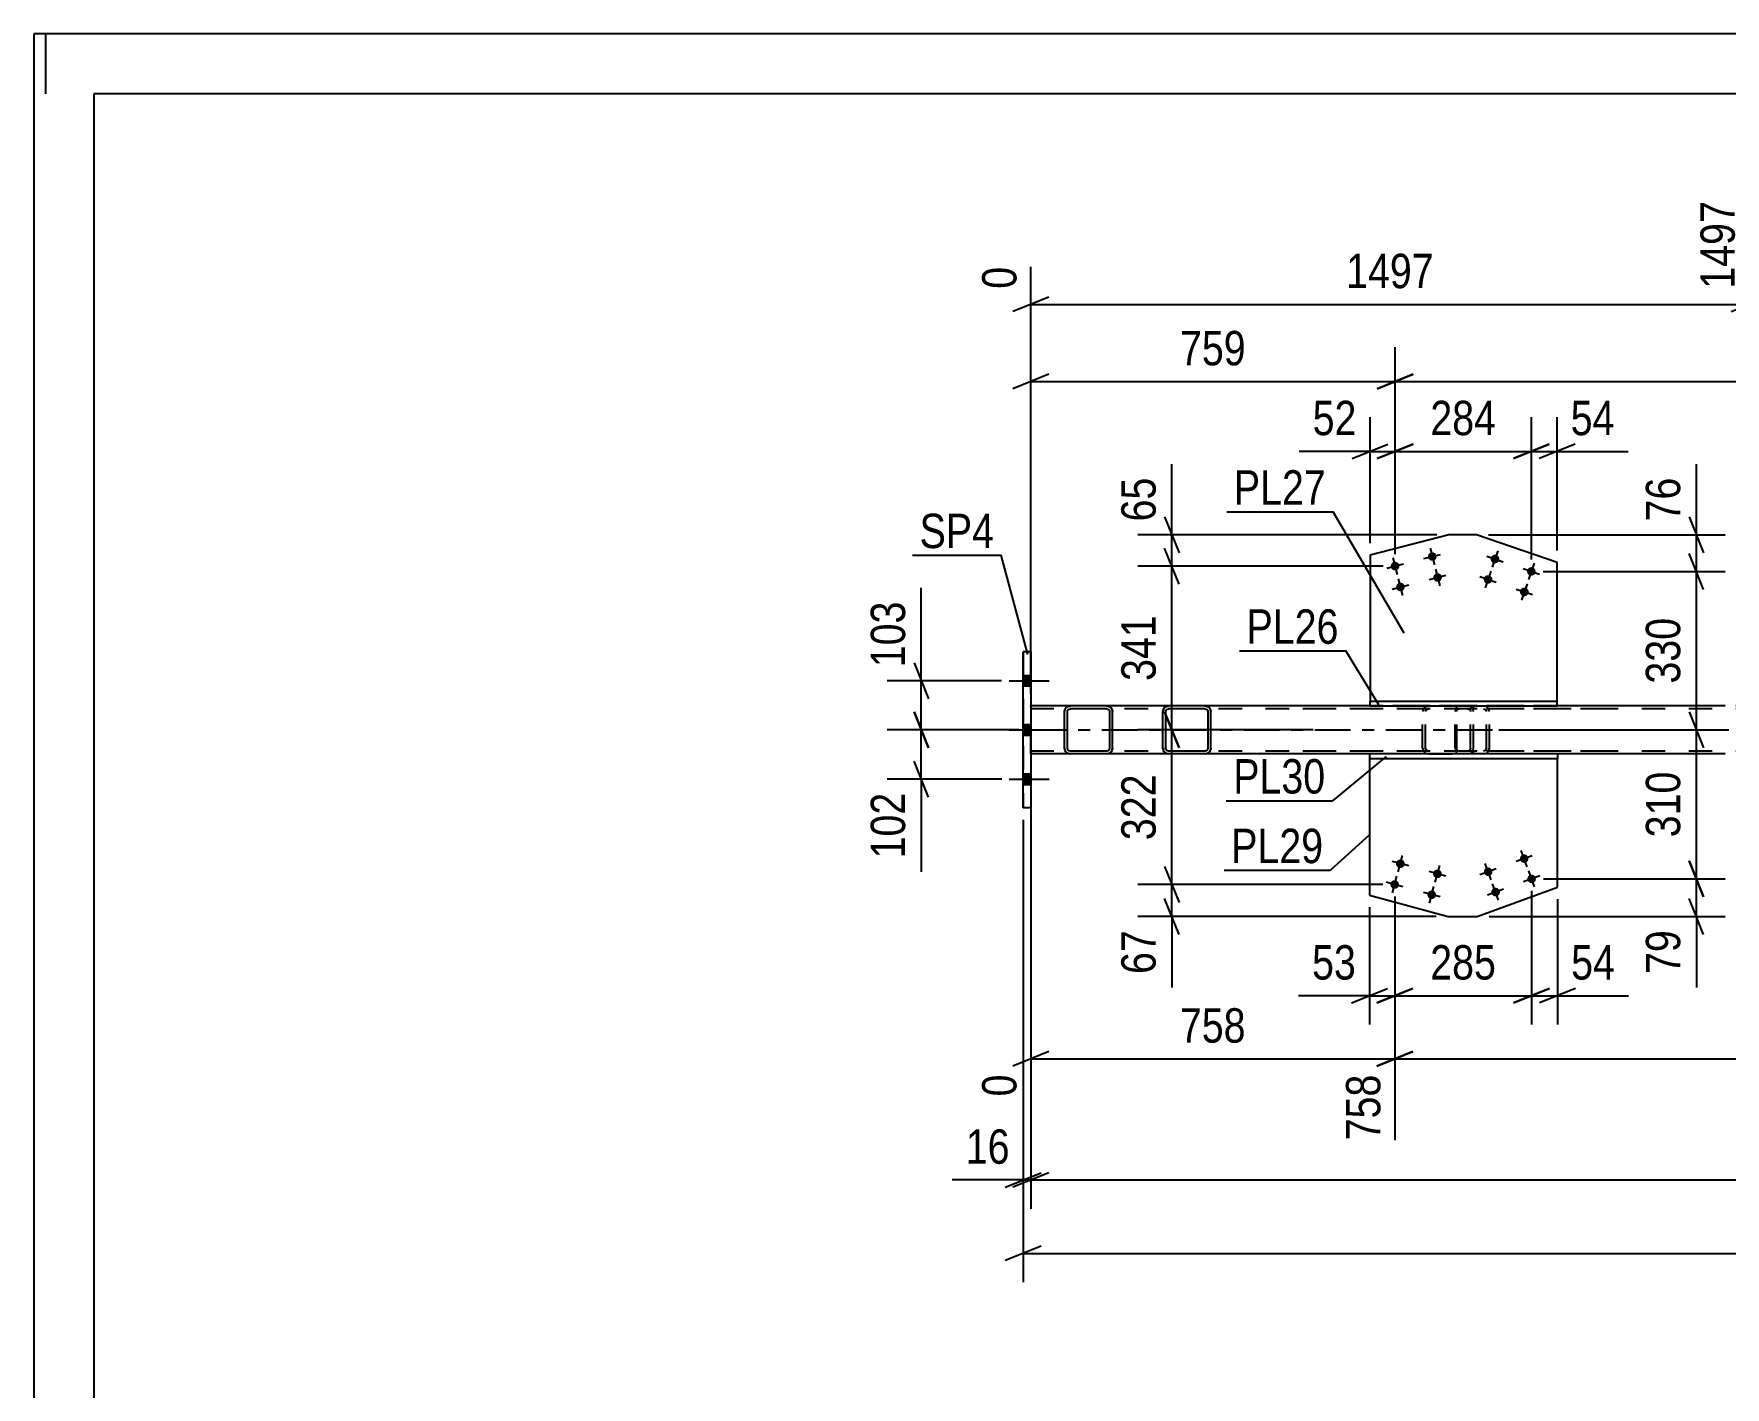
# Model space of a CAD drawing. Header units: millimetres. Extents: x 0 to 841, y 0 to 594.
# Drawn here: x 0 to 141, y 481.2 to 594 of the extents above; entities that cross this region are included whole.
import ezdxf

# ---------------------------------------------------------------- set-up
doc = ezdxf.new("R2010")
doc.units = ezdxf.units.MM
doc.linetypes.add('DXK_LINE_DOT2', pattern=[3.9198, 1.9599, -1.9599])
doc.linetypes.add('DXK_LINE_DOT3', pattern=[5.9187, 2.979, -0.9799, 0.9799, -0.9799])
doc.styles.add('Arial Narrow', font='ARIALN.TTF', dxfattribs={"height": 0.2})

# ---------------------------------------------------------------- blocks, each defined once
blk = doc.blocks.new('Unknown-389678698-1133 - 46257')
at = {"color": 5, "linetype": 'Continuous'}
for p, q in [((841, 594), (0, 594)), ((0, 594), (0, 0)), ((1, 589), (1, 594)), ((836, 589), (5, 589)), ((5, 589), (5, 5))]:
    blk.add_line(p, q, dxfattribs=at)
blk = doc.blocks.new('Bolt-389678698-6628 - 6591')
at = {"linetype": 'Continuous'}
for points in [[(113.84, 549.74, -1), (113.14, 549.56, -1)], [(116.94, 550.53, -1), (116.24, 550.36, -1)], [(117.38, 548.79, -1), (116.69, 548.61, -1)], [(114.28, 548, -1), (113.59, 547.82, -1)]]:
    blk.add_hatch(color=1, dxfattribs=at).paths.add_polyline_path(points)
at = {"color": 1, "linetype": 'Continuous'}
for p, q in [((113.31, 550.35), (113.67, 548.95)), ((115.89, 550.27), (117.29, 550.62)), ((116.41, 551.14), (116.77, 549.75)), ((112.79, 549.47), (114.19, 549.83)), ((113.76, 548.6), (114.11, 547.21)), ((116.34, 548.52), (117.73, 548.88)), ((116.86, 549.4), (117.21, 548)), ((113.24, 547.73), (114.63, 548.09))]:
    blk.add_line(p, q, dxfattribs=at)
blk = doc.blocks.new('Part-389678698-6800 - 6591')
at = {"color": 2, "linetype": 'Continuous'}
for p, q in [((83.12, 542.5), (82.48, 542.5)), ((82.48, 529.5), (82.48, 542.5)), ((83.12, 542.5), (83.12, 529.5)), ((83.12, 529.5), (82.48, 529.5))]:
    blk.add_line(p, q, dxfattribs=at)
at = {"color": 7, "linetype": 'DXK_LINE_DOT2'}
for p, q in [((82.48, 542.5), (82.48, 529.5)), ((83.12, 542.5), (83.12, 529.5))]:
    blk.add_line(p, q, dxfattribs=at)
blk = doc.blocks.new('Bolt-389678698-6625 - 6591')
at = {"linetype": 'Continuous'}
for points in [[(123.92, 525.15, -1), (124.59, 525.4, -1)], [(120.91, 524.06, -1), (121.59, 524.3, -1)], [(124.54, 523.46, -1), (125.21, 523.71, -1)], [(121.53, 522.37, -1), (122.21, 522.61, -1)]]:
    blk.add_hatch(color=1, dxfattribs=at).paths.add_polyline_path(points)
at = {"color": 1, "linetype": 'Continuous'}
for p, q in [((121.5, 523.5), (121, 524.86)), ((124.93, 525.52), (123.58, 525.03)), ((124.5, 524.6), (124.01, 525.95)), ((121.93, 524.43), (120.57, 523.93)), ((122.11, 521.81), (121.62, 523.17)), ((125.55, 523.83), (124.2, 523.34)), ((125.12, 522.91), (124.63, 524.26)), ((122.54, 522.74), (121.19, 522.24))]:
    blk.add_line(p, q, dxfattribs=at)
blk = doc.blocks.new('Part-389678698-6823 - 6591')
at = {"color": 7, "linetype": 'DXK_LINE_DOT2'}
for p, q in [((119.53, 538), (104.54, 538)), ((119.53, 537.76), (104.54, 537.76)), ((115.82, 537.69), (115.79, 537.52)), ((115.79, 534.48), (115.79, 537.52)), ((115.82, 537.7), (115.82, 537.69)), ((116.04, 537.52), (116.06, 537.61)), ((116.04, 534.48), (116.04, 537.52)), ((116.06, 537.61), (116.12, 537.69)), ((116.3, 538), (116.1, 537.96)), ((116.12, 537.69), (116.2, 537.74)), ((116.2, 537.74), (116.3, 537.76)), ((116.3, 538), (119.53, 538)), ((119.73, 537.96), (119.53, 538)), ((119.53, 537.76), (119.63, 537.74)), ((119.63, 537.74), (119.71, 537.69)), ((119.71, 537.69), (119.77, 537.61)), ((119.77, 537.61), (119.79, 537.52)), ((119.79, 534.48), (119.79, 537.52)), ((120.01, 537.69), (120, 537.7)), ((120.04, 537.52), (120.01, 537.69)), ((120.04, 534.48), (120.04, 537.52)), ((115.79, 534.48), (115.82, 534.3)), ((116.06, 534.39), (116.04, 534.48)), ((119.79, 534.48), (119.77, 534.39)), ((120, 534.3), (120.04, 534.48)), ((119.53, 534.24), (104.54, 534.24)), ((119.53, 534), (104.54, 534)), ((116.12, 534.31), (116.06, 534.39)), ((116.1, 534.04), (116.3, 534)), ((116.2, 534.26), (116.12, 534.31)), ((116.3, 534.24), (116.2, 534.26)), ((116.3, 534), (119.53, 534)), ((119.63, 534.26), (119.53, 534.24)), ((119.53, 534), (119.73, 534.04)), ((119.71, 534.31), (119.63, 534.26)), ((119.77, 534.39), (119.71, 534.31))]:
    blk.add_line(p, q, dxfattribs=at)
for centre, start, end in [((116.28, 537.5), 110.7584, 155.6801), ((119.55, 537.5), 24.32, 69.2417), ((116.28, 534.5), 204.32, 249.2417), ((119.55, 534.5), 290.7584, 335.6801)]:
    blk.add_arc(centre, 0.496, start, end, dxfattribs=at)
blk = doc.blocks.new('Bolt-389678698-6626 - 6591')
at = {"linetype": 'Continuous'}
for points in [[(113.58, 524.94, -1), (114.28, 524.75, -1)], [(113.11, 523.21, -1), (113.8, 523.02, -1)], [(116.67, 524.1, -1), (117.37, 523.91, -1)], [(116.2, 522.36, -1), (116.89, 522.17, -1)]]:
    blk.add_hatch(color=1, dxfattribs=at).paths.add_polyline_path(points)
at = {"color": 1, "linetype": 'Continuous'}
for p, q in [((114.63, 524.66), (113.24, 525.04)), ((113.74, 524.16), (114.12, 525.54)), ((116.83, 523.31), (117.21, 524.7)), ((114.15, 522.92), (112.76, 523.3)), ((113.27, 522.42), (113.65, 523.81)), ((117.71, 523.82), (116.32, 524.2)), ((117.24, 522.08), (115.85, 522.46)), ((116.35, 521.57), (116.73, 522.96))]:
    blk.add_line(p, q, dxfattribs=at)
blk = doc.blocks.new('Bolt-389678698-6627 - 6591')
at = {"linetype": 'Continuous'}
for points in [[(122.16, 550.12, -1), (121.48, 550.36, -1)], [(121.58, 548.42, -1), (120.9, 548.65, -1)], [(125.19, 549.09, -1), (124.51, 549.32, -1)], [(124.61, 547.38, -1), (123.92, 547.62, -1)]]:
    blk.add_hatch(color=1, dxfattribs=at).paths.add_polyline_path(points)
at = {"color": 1, "linetype": 'Continuous'}
for p, q in [((121.14, 550.47), (122.5, 550.01)), ((122.05, 550.92), (121.59, 549.56)), ((120.56, 548.77), (121.92, 548.3)), ((121.47, 549.22), (121, 547.85)), ((124.17, 549.44), (125.53, 548.97)), ((125.08, 549.89), (124.61, 548.52)), ((123.58, 547.73), (124.95, 547.27)), ((124.5, 548.18), (124.03, 546.82))]:
    blk.add_line(p, q, dxfattribs=at)
blk = doc.blocks.new('Part-389678698-6710 - 6591')
at = {"color": 2, "linetype": 'Continuous'}
for p, q in [((86.41, 538), (83.12, 538)), ((94.61, 538), (89.45, 538)), ((111.4, 538), (97.65, 538)), ((141.01, 538), (127, 538)), ((86.41, 534), (83.12, 534)), ((94.61, 534), (89.45, 534)), ((111.35, 534), (97.65, 534)), ((141.01, 534), (127.04, 534))]:
    blk.add_line(p, q, dxfattribs=at)
at = {"color": 7, "linetype": 'DXK_LINE_DOT2'}
for p, q in [((83.12, 538), (83.12, 538)), ((83.12, 538), (83.12, 534)), ((83.12, 534), (83.12, 538)), ((83.12, 538), (83.12, 538)), ((723.98, 537.76), (83.12, 537.76)), ((89.45, 538), (86.41, 538)), ((723.98, 538), (94.61, 538)), ((97.65, 538), (94.61, 538)), ((127, 538), (111.4, 538)), ((723.98, 534.24), (83.12, 534.24)), ((83.12, 534), (83.12, 534)), ((83.12, 534), (83.12, 534)), ((89.45, 534), (86.41, 534)), ((97.65, 534), (94.61, 534)), ((127.04, 534), (111.35, 534))]:
    blk.add_line(p, q, dxfattribs=at)
at = {"color": 7, "linetype": 'DXK_LINE_DOT3'}
blk.add_line((83.12, 536), (723.98, 536), dxfattribs=at)
blk = doc.blocks.new('Bolt-389678698-6635 - 6591')
at = {"linetype": 'Continuous'}
for points in [[(83.12, 539.66), (83.12, 540.54), (82.48, 540.54), (82.48, 539.66)], [(83.12, 539.66), (83.12, 540.54), (82.48, 540.54), (82.48, 539.66)], [(83.12, 539.66), (83.12, 540.54), (82.48, 540.54), (82.48, 539.66)], [(83.12, 535.56), (83.12, 536.44), (82.48, 536.44), (82.48, 535.56)], [(83.12, 535.56), (83.12, 536.44), (82.48, 536.44), (82.48, 535.56)], [(83.12, 531.46), (83.12, 532.34), (82.48, 532.34), (82.48, 531.46)], [(83.12, 531.46), (83.12, 532.34), (82.48, 532.34), (82.48, 531.46)], [(83.12, 531.46), (83.12, 532.34), (82.48, 532.34), (82.48, 531.46)]]:
    blk.add_hatch(color=1, dxfattribs=at).paths.add_polyline_path(points)
at = {"color": 1, "linetype": 'Continuous'}
for p, q in [((81.32, 540.1), (84.64, 540.1)), ((81.32, 540.1), (84.64, 540.1)), ((81.32, 540.1), (84.64, 540.1)), ((82.48, 540.54), (83.12, 540.54)), ((82.48, 540.54), (83.12, 540.54)), ((82.48, 540.54), (83.12, 540.54)), ((82.48, 539.66), (83.12, 539.66)), ((82.48, 539.66), (83.12, 539.66)), ((82.48, 539.66), (83.12, 539.66)), ((81.32, 536), (84.64, 536)), ((81.32, 536), (84.64, 536)), ((82.48, 536.44), (83.12, 536.44)), ((82.48, 536.44), (83.12, 536.44)), ((82.48, 535.56), (83.12, 535.56)), ((82.48, 535.56), (83.12, 535.56)), ((81.32, 531.9), (84.64, 531.9)), ((81.32, 531.9), (84.64, 531.9)), ((81.32, 531.9), (84.64, 531.9)), ((82.48, 532.34), (83.12, 532.34)), ((82.48, 532.34), (83.12, 532.34)), ((82.48, 532.34), (83.12, 532.34)), ((82.48, 531.46), (83.12, 531.46)), ((82.48, 531.46), (83.12, 531.46)), ((82.48, 531.46), (83.12, 531.46))]:
    blk.add_line(p, q, dxfattribs=at)
blk = doc.blocks.new('Part-389678698-6653 - 6591')
at = {"color": 2, "linetype": 'Continuous'}
for p, q in [((111.35, 533.6), (111.35, 522.24)), ((127.04, 522.89), (127.04, 533.6)), ((111.35, 522.24), (117.91, 520.44)), ((120.34, 520.44), (127.04, 522.89)), ((117.91, 520.44), (120.34, 520.44))]:
    blk.add_line(p, q, dxfattribs=at)
at = {"color": 7, "linetype": 'DXK_LINE_DOT2'}
blk.add_line((127.04, 533.6), (111.35, 533.6), dxfattribs=at)
blk = doc.blocks.new('Part-389678698-6658 - 6591')
at = {"color": 2, "linetype": 'Continuous'}
for p, q in [((117.98, 552.25), (111.4, 550.56)), ((120.27, 552.25), (117.98, 552.25)), ((127, 549.95), (120.27, 552.25)), ((111.4, 550.56), (111.4, 538.4)), ((127, 538.4), (127, 549.95))]:
    blk.add_line(p, q, dxfattribs=at)
at = {"color": 7, "linetype": 'DXK_LINE_DOT2'}
blk.add_line((111.4, 538.4), (127, 538.4), dxfattribs=at)
blk = doc.blocks.new('Part-389678698-6790 - 6591')
at = {"color": 2, "linetype": 'Continuous'}
for p, q in [((127.04, 534), (111.35, 534)), ((111.35, 534), (111.35, 533.6)), ((127.04, 533.6), (111.35, 533.6)), ((127.04, 534), (127.04, 533.6))]:
    blk.add_line(p, q, dxfattribs=at)
blk = doc.blocks.new('Part-389678698-6795 - 6591')
at = {"color": 2, "linetype": 'Continuous'}
for p, q in [((111.4, 538), (111.4, 538.4)), ((111.4, 538.4), (127, 538.4)), ((111.4, 538), (127, 538)), ((127, 538), (127, 538.4))]:
    blk.add_line(p, q, dxfattribs=at)
blk = doc.blocks.new('Part-389678698-6815 - 6591')
at = {"color": 7, "linetype": 'DXK_LINE_DOT2'}
for p, q in [((118.52, 537.7), (118.49, 537.52)), ((118.49, 534.48), (118.49, 537.52)), ((118.57, 537.86), (118.52, 537.7)), ((118.66, 537.96), (118.57, 537.86)), ((118.63, 537.52), (118.64, 537.61)), ((118.63, 534.48), (118.63, 537.52)), ((118.64, 537.61), (118.67, 537.69)), ((118.77, 538), (118.66, 537.96)), ((118.67, 537.69), (118.71, 537.74)), ((118.71, 537.74), (118.77, 537.76)), ((130.92, 538), (118.77, 538)), ((130.92, 537.76), (118.77, 537.76)), ((120.04, 537.76), (120.04, 538)), ((121.05, 537.96), (120.86, 538)), ((120.86, 537.76), (120.95, 537.74)), ((120.95, 537.74), (121.03, 537.69)), ((121.03, 537.69), (121.09, 537.61)), ((121.09, 537.61), (121.11, 537.52)), ((121.11, 534.48), (121.11, 537.52)), ((121.32, 537.69), (121.32, 537.7)), ((121.36, 537.52), (121.32, 537.69)), ((121.36, 534.48), (121.36, 537.52)), ((118.49, 534.48), (118.52, 534.3)), ((118.64, 534.39), (118.63, 534.48)), ((121.11, 534.48), (121.09, 534.39)), ((121.32, 534.3), (121.36, 534.48)), ((118.52, 534.3), (118.57, 534.14)), ((118.57, 534.14), (118.66, 534.04)), ((118.67, 534.31), (118.64, 534.39)), ((118.66, 534.04), (118.77, 534)), ((118.71, 534.26), (118.67, 534.31)), ((118.77, 534.24), (118.71, 534.26)), ((130.92, 534.24), (118.77, 534.24)), ((130.92, 534), (118.77, 534)), ((120.04, 534), (120.04, 534.24)), ((120.95, 534.26), (120.86, 534.24)), ((120.86, 534), (121.05, 534.04)), ((121.03, 534.31), (120.95, 534.26)), ((121.09, 534.39), (121.03, 534.31))]:
    blk.add_line(p, q, dxfattribs=at)
for centre, start, end in [((120.87, 537.5), 23.8495, 68.8059), ((120.87, 534.49), 291.1941, 336.1506)]:
    blk.add_arc(centre, 0.492, start, end, dxfattribs=at)
blk = doc.blocks.new('Part-389678698-37350 - 6591')
at = {"color": 2, "linetype": 'Continuous'}
for p, q in [((94.17, 537.7), (94.13, 537.52)), ((94.13, 534.48), (94.13, 537.52)), ((94.37, 537.52), (94.39, 537.61)), ((94.37, 534.48), (94.37, 537.52)), ((94.39, 537.61), (94.44, 537.69)), ((94.61, 538), (94.43, 537.96)), ((94.44, 537.69), (94.52, 537.74)), ((94.52, 537.74), (94.61, 537.76)), ((97.65, 538), (94.61, 538)), ((97.65, 537.76), (94.61, 537.76)), ((97.84, 537.96), (97.65, 538)), ((97.65, 537.76), (97.75, 537.74)), ((97.75, 537.74), (97.82, 537.69)), ((97.82, 537.69), (97.88, 537.61)), ((97.88, 537.61), (97.89, 537.52)), ((97.89, 537.52), (97.89, 534.48)), ((98.13, 537.52), (98.1, 537.7)), ((98.13, 534.48), (98.13, 537.52)), ((94.13, 534.48), (94.17, 534.3)), ((94.39, 534.39), (94.37, 534.48)), ((97.89, 534.48), (97.88, 534.39)), ((98.1, 534.3), (98.13, 534.48)), ((94.44, 534.31), (94.39, 534.39)), ((94.43, 534.04), (94.61, 534)), ((94.52, 534.26), (94.44, 534.31)), ((94.61, 534.24), (94.52, 534.26)), ((97.65, 534.24), (94.61, 534.24)), ((97.65, 534), (94.61, 534)), ((97.75, 534.26), (97.65, 534.24)), ((97.65, 534), (97.84, 534.04)), ((97.82, 534.31), (97.75, 534.26)), ((97.88, 534.39), (97.82, 534.31))]:
    blk.add_line(p, q, dxfattribs=at)
at = {"color": 7, "linetype": 'DXK_LINE_DOT2'}
for p, q in [((94.13, 537.52), (94.17, 537.7)), ((94.43, 537.96), (94.61, 538)), ((97.65, 538), (97.84, 537.96)), ((98.1, 537.7), (98.13, 537.52)), ((94.17, 534.3), (94.13, 534.48)), ((98.13, 534.48), (98.1, 534.3)), ((94.61, 534), (94.43, 534.04)), ((97.84, 534.04), (97.65, 534))]:
    blk.add_line(p, q, dxfattribs=at)
at = {"color": 2, "linetype": 'Continuous'}
for centre, start, end in [((94.61, 537.52), 112.5, 157.5), ((97.65, 537.52), 22.5, 67.5), ((94.61, 534.48), 202.5, 247.5), ((97.65, 534.48), 292.5, 337.5)]:
    blk.add_arc(centre, 0.48, start, end, dxfattribs=at)
at = {"color": 7, "linetype": 'DXK_LINE_DOT2'}
for centre, start, end in [((94.61, 537.52), 112.5, 157.5), ((97.65, 537.52), 22.5, 67.5), ((94.61, 534.48), 202.5, 247.5), ((97.65, 534.48), 292.5, 337.5)]:
    blk.add_arc(centre, 0.48, start, end, dxfattribs=at)
blk = doc.blocks.new('Part-389678698-37351 - 6591')
at = {"color": 2, "linetype": 'Continuous'}
for p, q in [((85.97, 537.7), (85.93, 537.52)), ((85.93, 534.48), (85.93, 537.52)), ((86.17, 537.52), (86.19, 537.61)), ((86.17, 534.48), (86.17, 537.52)), ((86.19, 537.61), (86.24, 537.69)), ((86.41, 538), (86.23, 537.96)), ((86.24, 537.69), (86.32, 537.74)), ((86.32, 537.74), (86.41, 537.76)), ((89.45, 538), (86.41, 538)), ((89.45, 537.76), (86.41, 537.76)), ((89.64, 537.96), (89.45, 538)), ((89.45, 537.76), (89.55, 537.74)), ((89.55, 537.74), (89.62, 537.69)), ((89.62, 537.69), (89.68, 537.61)), ((89.68, 537.61), (89.69, 537.52)), ((89.69, 537.52), (89.69, 534.48)), ((89.93, 537.52), (89.9, 537.7)), ((89.93, 534.48), (89.93, 537.52)), ((85.93, 534.48), (85.97, 534.3)), ((86.19, 534.39), (86.17, 534.48)), ((89.69, 534.48), (89.68, 534.39)), ((89.9, 534.3), (89.93, 534.48)), ((86.24, 534.31), (86.19, 534.39)), ((86.23, 534.04), (86.41, 534)), ((86.32, 534.26), (86.24, 534.31)), ((86.41, 534.24), (86.32, 534.26)), ((89.45, 534.24), (86.41, 534.24)), ((89.45, 534), (86.41, 534)), ((89.55, 534.26), (89.45, 534.24)), ((89.45, 534), (89.64, 534.04)), ((89.62, 534.31), (89.55, 534.26)), ((89.68, 534.39), (89.62, 534.31))]:
    blk.add_line(p, q, dxfattribs=at)
at = {"color": 7, "linetype": 'DXK_LINE_DOT2'}
for p, q in [((85.93, 537.52), (85.97, 537.7)), ((86.23, 537.96), (86.41, 538)), ((89.45, 538), (89.64, 537.96)), ((89.9, 537.7), (89.93, 537.52)), ((85.97, 534.3), (85.93, 534.48)), ((89.93, 534.48), (89.9, 534.3)), ((86.41, 534), (86.23, 534.04)), ((89.64, 534.04), (89.45, 534))]:
    blk.add_line(p, q, dxfattribs=at)
at = {"color": 2, "linetype": 'Continuous'}
for centre, start, end in [((86.41, 537.52), 112.5, 157.5), ((89.45, 537.52), 22.5, 67.5), ((86.41, 534.48), 202.5, 247.5), ((89.45, 534.48), 292.5, 337.5)]:
    blk.add_arc(centre, 0.48, start, end, dxfattribs=at)
at = {"color": 7, "linetype": 'DXK_LINE_DOT2'}
for centre, start, end in [((86.41, 537.52), 112.5, 157.5), ((89.45, 537.52), 22.5, 67.5), ((86.41, 534.48), 202.5, 247.5), ((89.45, 534.48), 292.5, 337.5)]:
    blk.add_arc(centre, 0.48, start, end, dxfattribs=at)
blk = doc.blocks.new('StraightDimension-389678698-7086 - 6591')
at = {"color": 7, "linetype": 'Continuous'}
for p, q in [((95.48, 548.15), (94.28, 551.15)), ((112.49, 549.65), (92.03, 549.65)), ((94.88, 536), (94.88, 549.65)), ((94.28, 537.5), (95.48, 534.5)), ((106.67, 536), (92.03, 536))]:
    blk.add_line(p, q, dxfattribs=at)
at = {"color": 0}
blk.add_wipeout([(94.13, 546.17), (89.93, 546.17), (89.93, 539.48), (94.13, 539.48)], dxfattribs=at)
at = {"color": 3, "style": 'Arial Narrow'}
blk.add_text('341', height=2.863, rotation=90.0002, dxfattribs=at).set_placement((93.53, 540.08))
blk = doc.blocks.new('StraightDimension-389678698-41696 - 6591')
at = {"color": 7, "linetype": 'Continuous'}
for p, q in [((73.99, 540.1), (73.99, 547.83)), ((73.99, 540.1), (73.99, 547.83)), ((73.39, 541.6), (74.59, 538.6)), ((80.68, 540.1), (71.14, 540.1)), ((73.99, 536), (73.99, 540.1)), ((74.59, 534.5), (73.39, 537.5)), ((82.12, 536), (71.14, 536))]:
    blk.add_line(p, q, dxfattribs=at)
at = {"color": 0}
blk.add_wipeout([(73.24, 547.31), (69.04, 547.31), (69.04, 540.62), (73.24, 540.62)], dxfattribs=at)
at = {"color": 3, "style": 'Arial Narrow'}
blk.add_text('103', height=2.863, rotation=90.0002, dxfattribs=at).set_placement((72.64, 541.22))
blk = doc.blocks.new('StraightDimension-389678698-35072 - 6591')
at = {"color": 7, "linetype": 'Continuous'}
for p, q in [((199.85, 528.9), (199.85, 499.97)), ((113.46, 522.11), (113.46, 501.8)), ((114.96, 509.19), (111.96, 507.99)), ((198.35, 507.99), (201.35, 509.19)), ((113.46, 508.59), (199.85, 508.59))]:
    blk.add_line(p, q, dxfattribs=at)
at = {"color": 0}
blk.add_wipeout([(160.91, 509.34), (160.91, 513.54), (152.4, 513.54), (152.4, 509.34)], dxfattribs=at)
at = {"color": 3, "style": 'Arial Narrow'}
blk.add_text('2160', height=2.863, dxfattribs=at).set_placement((153, 509.94))
at = {"color": 0, "linetype": 'Continuous'}
blk.add_wipeout([(199.25, 507.89), (195.05, 507.89), (195.05, 499.37), (199.25, 499.37)], dxfattribs=at)
at = {"color": 3, "linetype": 'Continuous', "style": 'Arial Narrow'}
blk.add_text('2918', height=2.863, rotation=90.0002, dxfattribs=at).set_placement((198.65, 499.97))
blk = doc.blocks.new('StraightDimension-389678698-6981 - 6591')
at = {"color": 7, "linetype": 'Continuous'}
for p, q in [((113.49, 550.65), (113.49, 567.88)), ((200, 543.09), (200, 567.88)), ((114.99, 565.63), (111.99, 564.43)), ((198.5, 564.43), (201.5, 565.63)), ((113.49, 565.03), (200, 565.03))]:
    blk.add_line(p, q, dxfattribs=at)
at = {"color": 0}
blk.add_wipeout([(161, 565.78), (161, 569.98), (152.49, 569.98), (152.49, 565.78)], dxfattribs=at)
at = {"color": 3, "style": 'Arial Narrow'}
blk.add_text('2163', height=2.863, dxfattribs=at).set_placement((153.09, 566.38))
blk = doc.blocks.new('StraightDimension-389678698-6982 - 6591')
at = {"color": 7, "linetype": 'Continuous'}
for p, q in [((83.12, 539), (83.12, 567.88)), ((113.49, 550.65), (113.49, 567.88)), ((84.62, 565.63), (81.62, 564.43)), ((111.99, 564.43), (114.99, 565.63)), ((83.12, 565.03), (113.49, 565.03))]:
    blk.add_line(p, q, dxfattribs=at)
at = {"color": 0}
blk.add_wipeout([(101.65, 565.78), (101.65, 569.98), (94.96, 569.98), (94.96, 565.78)], dxfattribs=at)
at = {"color": 3, "style": 'Arial Narrow'}
blk.add_text('759', height=2.863, dxfattribs=at).set_placement((95.56, 566.38))
blk = doc.blocks.new('StraightDimension-389678698-7044 - 6591')
at = {"color": 7, "linetype": 'Continuous'}
for p, q in [((124.85, 550.2), (124.85, 562.06)), ((127, 550.95), (127, 562.06)), ((123.35, 558.61), (126.35, 559.81)), ((128.5, 559.81), (125.5, 558.61)), ((124.85, 559.21), (127, 559.21)), ((127, 559.21), (132.91, 559.21)), ((127, 559.21), (132.91, 559.21))]:
    blk.add_line(p, q, dxfattribs=at)
at = {"color": 0}
blk.add_wipeout([(132.38, 559.96), (132.38, 564.16), (127.53, 564.16), (127.53, 559.96)], dxfattribs=at)
at = {"color": 3, "style": 'Arial Narrow'}
blk.add_text('54', height=2.863, dxfattribs=at).set_placement((128.13, 560.56))
blk = doc.blocks.new('StraightDimension-389678698-7223 - 6591')
at = {"color": 7, "linetype": 'Continuous'}
for p, q in [((138.61, 552.25), (138.61, 558.15)), ((138.61, 552.25), (138.61, 558.15)), ((138.01, 553.75), (139.21, 550.75)), ((121.27, 552.25), (141.01, 552.25)), ((138.61, 549.2), (138.61, 552.25)), ((139.21, 547.7), (138.01, 550.7)), ((125.85, 549.2), (141.01, 549.2))]:
    blk.add_line(p, q, dxfattribs=at)
at = {"color": 0}
blk.add_wipeout([(137.86, 557.63), (133.66, 557.63), (133.66, 552.77), (137.86, 552.77)], dxfattribs=at)
at = {"color": 3, "style": 'Arial Narrow'}
blk.add_text('76', height=2.863, rotation=90.0002, dxfattribs=at).set_placement((137.26, 553.37))
blk = doc.blocks.new('StraightDimension-389678698-7054 - 6591')
at = {"color": 7, "linetype": 'Continuous'}
for p, q in [((113.49, 550.65), (113.49, 562.06)), ((124.85, 550.2), (124.85, 562.06)), ((111.99, 558.61), (114.99, 559.81)), ((126.35, 559.81), (123.35, 558.61)), ((113.49, 559.21), (124.85, 559.21))]:
    blk.add_line(p, q, dxfattribs=at)
at = {"color": 0}
blk.add_wipeout([(122.51, 559.96), (122.51, 564.16), (115.83, 564.16), (115.83, 559.96)], dxfattribs=at)
at = {"color": 3, "style": 'Arial Narrow'}
blk.add_text('284', height=2.863, dxfattribs=at).set_placement((116.43, 560.56))
blk = doc.blocks.new('StraightDimension-389678698-7064 - 6591')
at = {"color": 7, "linetype": 'Continuous'}
for p, q in [((111.4, 551.56), (111.4, 562.06)), ((113.49, 550.65), (113.49, 562.06)), ((109.9, 558.61), (112.9, 559.81)), ((114.99, 559.81), (111.99, 558.61)), ((111.4, 559.21), (105.49, 559.21)), ((111.4, 559.21), (105.49, 559.21)), ((111.4, 559.21), (113.49, 559.21))]:
    blk.add_line(p, q, dxfattribs=at)
at = {"color": 0}
blk.add_wipeout([(110.87, 559.96), (110.87, 564.16), (106.02, 564.16), (106.02, 559.96)], dxfattribs=at)
at = {"color": 3, "style": 'Arial Narrow'}
blk.add_text('52', height=2.863, dxfattribs=at).set_placement((106.62, 560.56))
blk = doc.blocks.new('StraightDimension-389678698-7207 - 6591')
at = {"color": 7, "linetype": 'Continuous'}
for p, q in [((139.21, 547.7), (138.01, 550.7)), ((125.85, 549.2), (141.01, 549.2)), ((138.61, 536), (138.61, 549.2)), ((138.01, 537.5), (139.21, 534.5)), ((122.14, 536), (141.01, 536))]:
    blk.add_line(p, q, dxfattribs=at)
at = {"color": 0}
blk.add_wipeout([(137.86, 545.94), (133.66, 545.94), (133.66, 539.26), (137.86, 539.26)], dxfattribs=at)
at = {"color": 3, "style": 'Arial Narrow'}
blk.add_text('330', height=2.863, rotation=90.0002, dxfattribs=at).set_placement((137.26, 539.86))
blk = doc.blocks.new('StraightDimension-389678698-7102 - 6591')
at = {"color": 7, "linetype": 'Continuous'}
for p, q in [((94.28, 524.61), (95.48, 521.61)), ((112.46, 523.11), (92.03, 523.11)), ((95.48, 518.94), (94.28, 521.94)), ((94.88, 520.44), (94.88, 523.11)), ((116.91, 520.44), (92.03, 520.44)), ((94.88, 520.44), (94.88, 514.54)), ((94.88, 520.44), (94.88, 514.54))]:
    blk.add_line(p, q, dxfattribs=at)
at = {"color": 0}
blk.add_wipeout([(94.13, 519.92), (89.93, 519.92), (89.93, 515.06), (94.13, 515.06)], dxfattribs=at)
at = {"color": 3, "style": 'Arial Narrow'}
blk.add_text('67', height=2.863, rotation=90.0002, dxfattribs=at).set_placement((93.53, 515.66))
blk = doc.blocks.new('StraightDimension-389678698-7112 - 6591')
at = {"color": 7, "linetype": 'Continuous'}
for p, q in [((95.48, 534.5), (94.28, 537.5)), ((106.67, 536), (92.03, 536)), ((94.88, 523.11), (94.88, 536)), ((94.28, 524.61), (95.48, 521.61)), ((112.46, 523.11), (92.03, 523.11))]:
    blk.add_line(p, q, dxfattribs=at)
at = {"color": 0}
blk.add_wipeout([(94.13, 532.9), (89.93, 532.9), (89.93, 526.21), (94.13, 526.21)], dxfattribs=at)
at = {"color": 3, "style": 'Arial Narrow'}
blk.add_text('322', height=2.863, rotation=90.0002, dxfattribs=at).set_placement((93.53, 526.81))
blk = doc.blocks.new('StraightDimension-389678698-7128 - 6591')
at = {"color": 7, "linetype": 'Continuous'}
for p, q in [((94.88, 552.25), (94.88, 558.15)), ((94.88, 552.25), (94.88, 558.15)), ((94.28, 553.75), (95.48, 550.75)), ((116.98, 552.25), (92.03, 552.25)), ((94.88, 549.65), (94.88, 552.25)), ((95.48, 548.15), (94.28, 551.15)), ((112.49, 549.65), (92.03, 549.65))]:
    blk.add_line(p, q, dxfattribs=at)
at = {"color": 0}
blk.add_wipeout([(94.13, 557.63), (89.93, 557.63), (89.93, 552.77), (94.13, 552.77)], dxfattribs=at)
at = {"color": 3, "style": 'Arial Narrow'}
blk.add_text('65', height=2.863, rotation=90.0002, dxfattribs=at).set_placement((93.53, 553.37))
blk = doc.blocks.new('StraightDimension-389678698-7191 - 6591')
at = {"color": 7, "linetype": 'Continuous'}
for p, q in [((138.01, 537.5), (139.21, 534.5)), ((122.14, 536), (141.01, 536)), ((138.61, 523.59), (138.61, 536)), ((139.21, 522.09), (138.01, 525.09)), ((125.87, 523.59), (141.01, 523.59))]:
    blk.add_line(p, q, dxfattribs=at)
at = {"color": 0}
blk.add_wipeout([(137.86, 533.13), (133.66, 533.13), (133.66, 526.45), (137.86, 526.45)], dxfattribs=at)
at = {"color": 3, "style": 'Arial Narrow'}
blk.add_text('310', height=2.863, rotation=90.0002, dxfattribs=at).set_placement((137.26, 527.05))
blk = doc.blocks.new('StraightDimension-389678698-7150 - 6591')
at = {"color": 7, "linetype": 'Continuous'}
for p, q in [((113.46, 522.11), (113.46, 511.45)), ((111.35, 521.24), (111.35, 511.45)), ((111.35, 513.85), (105.44, 513.85)), ((111.35, 513.85), (105.44, 513.85)), ((109.85, 513.25), (112.85, 514.45)), ((111.35, 513.85), (113.46, 513.85)), ((114.96, 514.45), (111.96, 513.25))]:
    blk.add_line(p, q, dxfattribs=at)
at = {"color": 0}
blk.add_wipeout([(110.83, 514.6), (110.83, 518.8), (105.97, 518.8), (105.97, 514.6)], dxfattribs=at)
at = {"color": 3, "style": 'Arial Narrow'}
blk.add_text('53', height=2.863, dxfattribs=at).set_placement((106.57, 515.2))
blk = doc.blocks.new('StraightDimension-389678698-7160 - 6591')
at = {"color": 7, "linetype": 'Continuous'}
for p, q in [((113.46, 522.11), (113.46, 511.45)), ((124.87, 522.59), (124.87, 511.45)), ((111.96, 513.25), (114.96, 514.45)), ((113.46, 513.85), (124.87, 513.85)), ((126.37, 514.45), (123.37, 513.25))]:
    blk.add_line(p, q, dxfattribs=at)
at = {"color": 0}
blk.add_wipeout([(122.51, 514.6), (122.51, 518.8), (115.82, 518.8), (115.82, 514.6)], dxfattribs=at)
at = {"color": 3, "style": 'Arial Narrow'}
blk.add_text('285', height=2.863, dxfattribs=at).set_placement((116.42, 515.2))
blk = doc.blocks.new('StraightDimension-389678698-7170 - 6591')
at = {"color": 7, "linetype": 'Continuous'}
for p, q in [((124.87, 522.59), (124.87, 511.45)), ((127.04, 521.89), (127.04, 511.45)), ((123.37, 513.25), (126.37, 514.45)), ((124.87, 513.85), (127.04, 513.85)), ((128.54, 514.45), (125.54, 513.25)), ((127.04, 513.85), (132.95, 513.85)), ((127.04, 513.85), (132.95, 513.85))]:
    blk.add_line(p, q, dxfattribs=at)
at = {"color": 0}
blk.add_wipeout([(132.43, 514.6), (132.43, 518.8), (127.57, 518.8), (127.57, 514.6)], dxfattribs=at)
at = {"color": 3, "style": 'Arial Narrow'}
blk.add_text('54', height=2.863, dxfattribs=at).set_placement((128.17, 515.2))
blk = doc.blocks.new('StraightDimension-389678698-7181 - 6591')
at = {"color": 7, "linetype": 'Continuous'}
for p, q in [((138.01, 525.09), (139.21, 522.09)), ((125.87, 523.59), (141.01, 523.59)), ((138.61, 520.44), (138.61, 523.59)), ((139.21, 518.94), (138.01, 521.94)), ((121.34, 520.44), (141.01, 520.44)), ((138.61, 520.44), (138.61, 514.54)), ((138.61, 520.44), (138.61, 514.54))]:
    blk.add_line(p, q, dxfattribs=at)
at = {"color": 0}
blk.add_wipeout([(137.86, 519.92), (133.66, 519.92), (133.66, 515.06), (137.86, 515.06)], dxfattribs=at)
at = {"color": 3, "style": 'Arial Narrow'}
blk.add_text('79', height=2.863, rotation=90.0002, dxfattribs=at).set_placement((137.26, 515.66))
blk = doc.blocks.new('StraightDimension-389678698-27486 - 6591')
at = {"color": 7, "linetype": 'Continuous'}
for p, q in [((82.48, 528.5), (82.48, 489.98)), ((83.98, 492.98), (80.98, 491.78)), ((82.48, 492.38), (755.26, 492.38))]:
    blk.add_line(p, q, dxfattribs=at)
blk = doc.blocks.new('StraightDimension-389678698-35073 - 6591')
at = {"color": 7, "linetype": 'Continuous'}
for p, q in [((83.12, 533), (83.12, 505.46)), ((113.46, 522.11), (113.46, 501.8)), ((84.62, 509.19), (81.62, 507.99)), ((111.96, 507.99), (114.96, 509.19)), ((83.12, 508.59), (113.46, 508.59))]:
    blk.add_line(p, q, dxfattribs=at)
at = {"color": 0}
blk.add_wipeout([(101.63, 509.34), (101.63, 513.54), (94.95, 513.54), (94.95, 509.34)], dxfattribs=at)
at = {"color": 3, "style": 'Arial Narrow'}
blk.add_text('758', height=2.863, dxfattribs=at).set_placement((95.55, 509.94))
at = {"color": 0, "linetype": 'Continuous'}
for points in [[(82.52, 507.89), (78.32, 507.89), (78.32, 504.86), (82.52, 504.86)], [(112.86, 507.89), (108.66, 507.89), (108.66, 501.2), (112.86, 501.2)]]:
    blk.add_wipeout(points, dxfattribs=at)
at = {"color": 3, "linetype": 'Continuous', "style": 'Arial Narrow'}
for s, height, p in [('0', 2.86, (81.92, 505.46)), ('758', 2.863, (112.26, 501.8))]:
    blk.add_text(s, height=height, rotation=90.0002, dxfattribs=at).set_placement(p)
blk = doc.blocks.new('StraightDimension-389678698-41697 - 6591')
at = {"color": 7, "linetype": 'Continuous'}
for p, q in [((73.39, 537.5), (74.59, 534.5)), ((82.12, 536), (71.14, 536)), ((73.99, 531.9), (73.99, 536)), ((74.59, 530.4), (73.39, 533.4)), ((80.71, 531.9), (71.14, 531.9)), ((73.99, 531.9), (73.99, 524.16)), ((73.99, 531.9), (73.99, 524.16))]:
    blk.add_line(p, q, dxfattribs=at)
at = {"color": 0}
blk.add_wipeout([(73.24, 531.37), (69.04, 531.37), (69.04, 524.69), (73.24, 524.69)], dxfattribs=at)
at = {"color": 3, "style": 'Arial Narrow'}
blk.add_text('102', height=2.863, rotation=90.0002, dxfattribs=at).set_placement((72.64, 525.29))
blk = doc.blocks.new('StraightDimension-389678698-41750 - 6591')
at = {"color": 7, "linetype": 'Continuous'}
for p, q in [((143.01, 541), (143.01, 580.07)), ((83.12, 539), (83.12, 574.58)), ((84.62, 572.06), (81.62, 570.86)), ((83.12, 571.46), (143.01, 571.46)), ((141.51, 570.86), (144.51, 572.06))]:
    blk.add_line(p, q, dxfattribs=at)
at = {"color": 0}
blk.add_wipeout([(117.32, 572.21), (117.32, 576.41), (108.81, 576.41), (108.81, 572.21)], dxfattribs=at)
at = {"color": 3, "style": 'Arial Narrow'}
blk.add_text('1497', height=2.863, dxfattribs=at).set_placement((109.41, 572.81))
at = {"color": 0, "linetype": 'Continuous'}
for points in [[(142.41, 580.67), (138.21, 580.67), (138.21, 572.16), (142.41, 572.16)], [(82.52, 575.18), (78.32, 575.18), (78.32, 572.16), (82.52, 572.16)]]:
    blk.add_wipeout(points, dxfattribs=at)
at = {"color": 3, "linetype": 'Continuous', "style": 'Arial Narrow'}
for s, height, p in [('1497', 2.863, (141.81, 572.76)), ('0', 2.86, (81.92, 572.76))]:
    blk.add_text(s, height=height, rotation=90.0002, dxfattribs=at).set_placement(p)
blk = doc.blocks.new('StraightDimension-389678698-43237 - 6591')
at = {"color": 7, "linetype": 'Continuous'}
for p, q in [((83.12, 528.5), (83.12, 496.1)), ((84.62, 499.1), (81.62, 497.9)), ((83.12, 498.5), (754.62, 498.5))]:
    blk.add_line(p, q, dxfattribs=at)
blk = doc.blocks.new('StraightDimension-389678698-43238 - 6591')
at = {"color": 7, "linetype": 'Continuous'}
for p, q in [((82.48, 528.5), (82.48, 496.1)), ((83.12, 528.5), (83.12, 496.1)), ((82.48, 498.5), (76.57, 498.5)), ((82.48, 498.5), (76.57, 498.5)), ((80.98, 497.9), (83.98, 499.1)), ((84.62, 499.1), (81.62, 497.9)), ((82.48, 498.5), (83.12, 498.5))]:
    blk.add_line(p, q, dxfattribs=at)
at = {"color": 0}
blk.add_wipeout([(81.95, 499.25), (81.95, 503.45), (77.1, 503.45), (77.1, 499.25)], dxfattribs=at)
at = {"color": 3, "style": 'Arial Narrow'}
blk.add_text('16', height=2.863, dxfattribs=at).set_placement((77.7, 499.85))
blk = doc.blocks.new('Mark-389678698-6649 - 6591')
at = {"color": 0}
blk.add_wipeout([(107.5, 524.9), (107.5, 527.9), (99.83, 527.9), (99.83, 524.9)], dxfattribs=at)
blk.add_wipeout([(107.5, 524.9), (107.5, 527.9), (99.83, 527.9), (99.83, 524.9)], dxfattribs=at)
at = {"color": 30, "linetype": 'Continuous'}
for p in [(111.35, 527.27), (99.23, 524.3)]:
    blk.add_line(p, (108.1, 524.3), dxfattribs=at)
at = {"color": 3, "style": 'Arial Narrow'}
blk.add_text('PL29', height=2.863, dxfattribs=at).set_placement((99.83, 524.9))
blk = doc.blocks.new('Mark-389678698-6654 - 6591')
at = {"color": 0}
blk.add_wipeout([(107.73, 554.77), (107.73, 557.77), (100.05, 557.77), (100.05, 554.77)], dxfattribs=at)
blk.add_wipeout([(107.73, 554.77), (107.73, 557.77), (100.05, 557.77), (100.05, 554.77)], dxfattribs=at)
at = {"color": 30, "linetype": 'Continuous'}
for p in [(99.45, 554.17), (114.25, 544.07)]:
    blk.add_line(p, (108.33, 554.17), dxfattribs=at)
at = {"color": 3, "style": 'Arial Narrow'}
blk.add_text('PL27', height=2.863, dxfattribs=at).set_placement((100.05, 554.77))
blk = doc.blocks.new('Mark-389678698-6786 - 6591')
at = {"color": 0}
blk.add_wipeout([(107.67, 530.7), (107.67, 533.7), (100, 533.7), (100, 530.7)], dxfattribs=at)
blk.add_wipeout([(107.67, 530.7), (107.67, 533.7), (100, 533.7), (100, 530.7)], dxfattribs=at)
at = {"color": 30, "linetype": 'Continuous'}
for p in [(112.74, 533.77), (99.4, 530.1)]:
    blk.add_line(p, (108.27, 530.1), dxfattribs=at)
at = {"color": 3, "style": 'Arial Narrow'}
blk.add_text('PL30', height=2.863, dxfattribs=at).set_placement((100, 530.7))
blk = doc.blocks.new('Mark-389678698-6791 - 6591')
at = {"color": 0}
blk.add_wipeout([(108.78, 543.18), (108.78, 546.18), (101.11, 546.18), (101.11, 543.18)], dxfattribs=at)
blk.add_wipeout([(108.78, 543.18), (108.78, 546.18), (101.11, 546.18), (101.11, 543.18)], dxfattribs=at)
at = {"color": 30, "linetype": 'Continuous'}
for p in [(100.51, 542.58), (112.14, 538.08)]:
    blk.add_line(p, (109.38, 542.58), dxfattribs=at)
at = {"color": 3, "style": 'Arial Narrow'}
blk.add_text('PL26', height=2.863, dxfattribs=at).set_placement((101.11, 543.18))
blk = doc.blocks.new('Mark-389678698-6796 - 6591')
at = {"color": 0}
blk.add_wipeout([(80.06, 551.15), (80.06, 554.15), (73.85, 554.15), (73.85, 551.15)], dxfattribs=at)
blk.add_wipeout([(80.06, 551.15), (80.06, 554.15), (73.85, 554.15), (73.85, 551.15)], dxfattribs=at)
at = {"color": 30, "linetype": 'Continuous'}
for p in [(73.25, 550.55), (82.86, 542.28)]:
    blk.add_line(p, (80.66, 550.55), dxfattribs=at)
at = {"color": 3, "style": 'Arial Narrow'}
blk.add_text('SP4', height=2.863, dxfattribs=at).set_placement((73.85, 551.15))

msp = doc.modelspace()

# ---------------------------------------------------------------- block references
for name in ['Unknown-389678698-1133 - 46257', 'Part-389678698-6658 - 6591', 'Bolt-389678698-6628 - 6591', 'Bolt-389678698-6627 - 6591', 'Part-389678698-6800 - 6591', 'Bolt-389678698-6635 - 6591', 'Part-389678698-6710 - 6591', 'Part-389678698-37351 - 6591', 'Part-389678698-37350 - 6591', 'Part-389678698-6823 - 6591', 'Part-389678698-6795 - 6591', 'Part-389678698-6815 - 6591', 'Part-389678698-6790 - 6591', 'Part-389678698-6653 - 6591', 'Bolt-389678698-6626 - 6591', 'Bolt-389678698-6625 - 6591']:
    msp.add_blockref(name, (0, 0))

# ---------------------------------------------------------------- next in the draw order: block references
for name in ['StraightDimension-389678698-7086 - 6591', 'StraightDimension-389678698-41696 - 6591', 'StraightDimension-389678698-35072 - 6591']:
    msp.add_blockref(name, (0, 0))

# ---------------------------------------------------------------- next in the draw order: block references
for name in ['StraightDimension-389678698-6981 - 6591', 'StraightDimension-389678698-7102 - 6591']:
    msp.add_blockref(name, (0, 0))

# ---------------------------------------------------------------- next in the draw order: block references
for name in ['StraightDimension-389678698-6982 - 6591', 'StraightDimension-389678698-7044 - 6591', 'StraightDimension-389678698-7112 - 6591']:
    msp.add_blockref(name, (0, 0))

# ---------------------------------------------------------------- next in the draw order: block references
for name in ['StraightDimension-389678698-7223 - 6591', 'StraightDimension-389678698-7150 - 6591']:
    msp.add_blockref(name, (0, 0))

# ---------------------------------------------------------------- next in the draw order: block references
msp.add_blockref('StraightDimension-389678698-7054 - 6591', (0, 0))

# ---------------------------------------------------------------- next in the draw order: block references
for name in ['StraightDimension-389678698-7064 - 6591', 'StraightDimension-389678698-7207 - 6591']:
    msp.add_blockref(name, (0, 0))

# ---------------------------------------------------------------- next in the draw order: block references
for name in ['StraightDimension-389678698-7128 - 6591', 'StraightDimension-389678698-7191 - 6591']:
    msp.add_blockref(name, (0, 0))

# ---------------------------------------------------------------- next in the draw order: block references
for name in ['StraightDimension-389678698-41750 - 6591', 'StraightDimension-389678698-7160 - 6591']:
    msp.add_blockref(name, (0, 0))

# ---------------------------------------------------------------- next in the draw order: block references
for name in ['Mark-389678698-6654 - 6591', 'Mark-389678698-6796 - 6591', 'StraightDimension-389678698-7170 - 6591']:
    msp.add_blockref(name, (0, 0))

# ---------------------------------------------------------------- next in the draw order: block references
for name in ['Mark-389678698-6791 - 6591', 'StraightDimension-389678698-7181 - 6591']:
    msp.add_blockref(name, (0, 0))

# ---------------------------------------------------------------- next in the draw order: block references
msp.add_blockref('StraightDimension-389678698-27486 - 6591', (0, 0))

# ---------------------------------------------------------------- next in the draw order: block references
msp.add_blockref('StraightDimension-389678698-35073 - 6591', (0, 0))

# ---------------------------------------------------------------- next in the draw order: block references
for name in ['StraightDimension-389678698-41697 - 6591', 'Mark-389678698-6786 - 6591']:
    msp.add_blockref(name, (0, 0))

# ---------------------------------------------------------------- next in the draw order: block references
msp.add_blockref('StraightDimension-389678698-43237 - 6591', (0, 0))

# ---------------------------------------------------------------- next in the draw order: block references
for name in ['StraightDimension-389678698-43238 - 6591', 'Mark-389678698-6649 - 6591']:
    msp.add_blockref(name, (0, 0))

doc.saveas('drawing.dxf')
